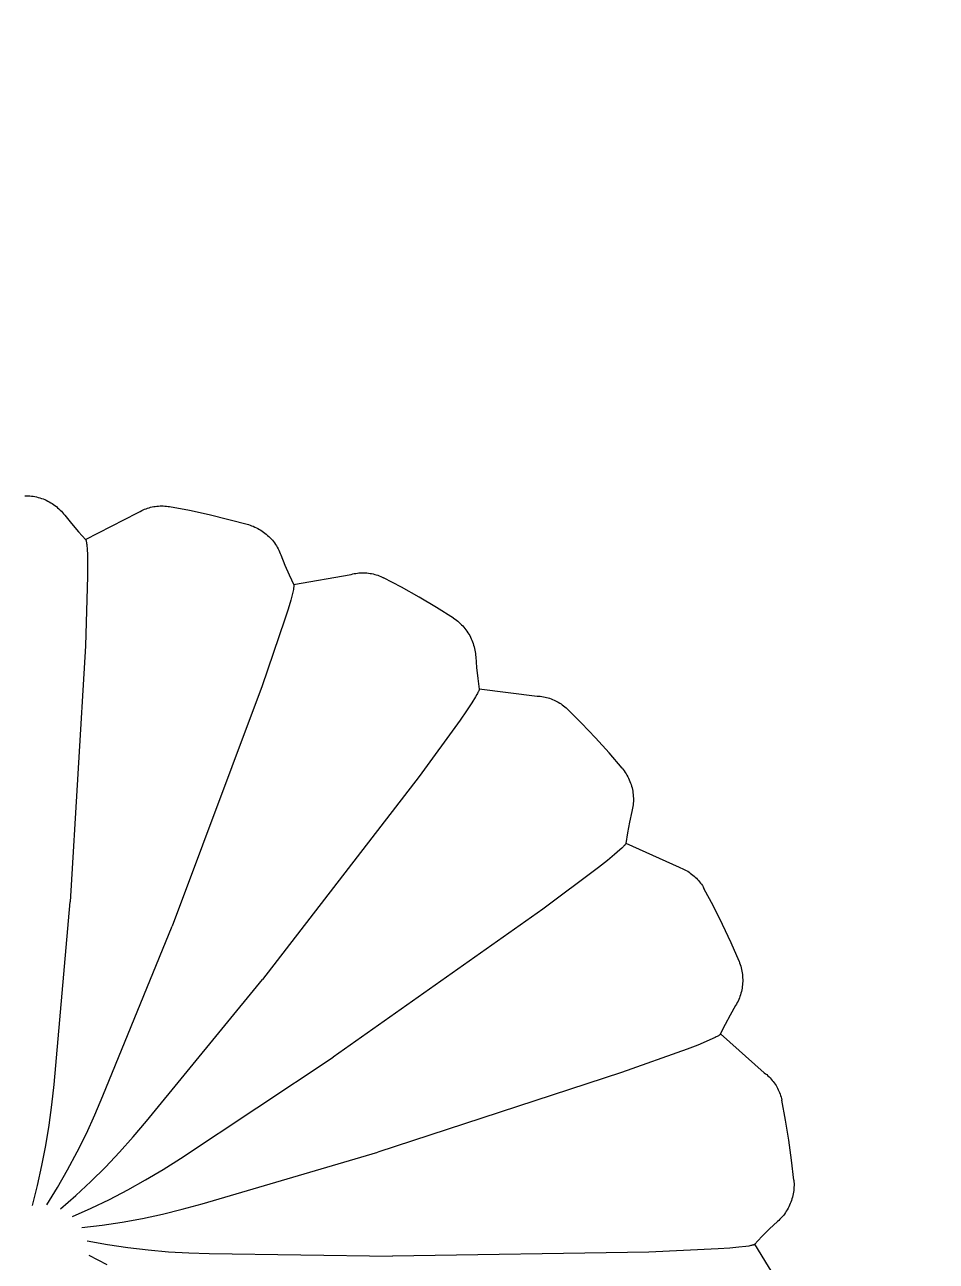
# Model space of a CAD drawing. Header units: millimetres. Extents: x 311 to 4068, y 1050 to 3803.
# Drawn here: x 1976.47 to 1996.95, y 1275.11 to 1302.87 of the extents above; entities that cross this region are included whole.
import ezdxf

# ---------------------------------------------------------------- set-up
doc = ezdxf.new("R2010")
doc.units = ezdxf.units.MM
doc.layers.add('ZANO_R', color=7, linetype='Continuous', lineweight=0)
doc.layers.add('ZANO_W', color=1, linetype='Continuous', lineweight=0)
doc.styles.get("Standard").update_dxf_attribs({"font": 'ARIALUNI.TTF'})
doc.dimstyles.new('pl i ang', dxfattribs={"dimtxt": 50, "dimasz": 50, "dimexe": 1.25, "dimexo": 0.625, "dimgap": 10, "dimtad": 1, "dimtoh": 1, "dimtxsty": 'Standard', "dimcen": 2.5, "dimclrd": 1, "dimclre": 1, "dimclrt": 1, "dimadec": 0, "dimazin": 0, "dimtfac": 1, "dimtmove": 0, "dimatfit": 3, "dimfxl": 1, "dimarcsym": 1})

# ---------------------------------------------------------------- blocks, each defined once
blk = doc.blocks.new('*D405')
at = {"layer": 'ZANO_W', "color": 1, "lineweight": -2}
for p, q in [((1751.208, 1285.297), (1751.208, 1532.821)), ((2202.454, 1285.297), (2202.454, 1532.821)), ((2162.454, 1522.821), (1791.208, 1522.821))]:
    blk.add_line(p, q, dxfattribs=at)
at = {"layer": 'ZANO_W', "color": 1}
for points in [[(1791.208, 1529.487), (1791.208, 1516.154), (1751.208, 1522.821)], [(2162.454, 1516.154), (2162.454, 1529.487), (2202.454, 1522.821)]]:
    blk.add_solid(points, dxfattribs=at)
at = {"layer": 'ZANO_W', "color": 1, "insert": (1976.831, 1553.257), "char_height": 40, "attachment_point": 5}
blk.add_mtext('451', dxfattribs=at)
blk = doc.blocks.new('*D406')
at = {"layer": 'ZANO_W', "color": 1, "lineweight": -2}
for p, q in [((1690.945, 1285.414), (1690.945, 1598.55)), ((2262.718, 1285.179), (2262.718, 1598.55)), ((2222.718, 1588.55), (1730.945, 1588.55))]:
    blk.add_line(p, q, dxfattribs=at)
at = {"layer": 'ZANO_W', "color": 1}
for points in [[(1730.945, 1595.217), (1730.945, 1581.884), (1690.945, 1588.55)], [(2222.718, 1581.884), (2222.718, 1595.217), (2262.718, 1588.55)]]:
    blk.add_solid(points, dxfattribs=at)
at = {"layer": 'ZANO_W', "color": 1, "insert": (1976.831, 1618.987), "char_height": 40, "attachment_point": 5}
blk.add_mtext('572', dxfattribs=at)

msp = doc.modelspace()

# ---------------------------------------------------------------- linework, layer by layer
at = {"layer": 'ZANO_R'}
for p, q in [((1976.473, 1292.293), (1976.511, 1292.293)), ((1976.511, 1292.293), (1976.549, 1292.291)), ((1976.549, 1292.291), (1976.588, 1292.289)), ((1976.588, 1292.289), (1976.626, 1292.285)), ((1976.626, 1292.285), (1976.664, 1292.279)), ((1976.664, 1292.279), (1976.701, 1292.273)), ((1976.701, 1292.273), (1976.739, 1292.265)), ((1976.739, 1292.265), (1976.776, 1292.255)), ((1976.776, 1292.255), (1976.813, 1292.245)), ((1976.813, 1292.245), (1976.849, 1292.233)), ((1976.849, 1292.233), (1976.886, 1292.22)), ((1976.886, 1292.22), (1976.921, 1292.206)), ((1976.921, 1292.206), (1976.956, 1292.19)), ((1976.956, 1292.19), (1976.991, 1292.173)), ((1976.991, 1292.173), (1977.025, 1292.155)), ((1977.025, 1292.155), (1977.058, 1292.136)), ((1977.058, 1292.136), (1977.09, 1292.116)), ((1977.09, 1292.116), (1977.122, 1292.095)), ((1977.122, 1292.095), (1977.153, 1292.072)), ((1977.153, 1292.072), (1977.184, 1292.049)), ((1977.184, 1292.049), (1977.213, 1292.024)), ((1979.267, 1292.023), (1979.302, 1292.032)), ((1979.302, 1292.032), (1979.337, 1292.04)), ((1979.337, 1292.04), (1979.372, 1292.047)), ((1979.372, 1292.047), (1979.407, 1292.053)), ((1979.407, 1292.053), (1979.442, 1292.057)), ((1979.442, 1292.057), (1979.478, 1292.061)), ((1979.478, 1292.061), (1979.514, 1292.062)), ((1979.514, 1292.062), (1979.549, 1292.063)), ((1979.549, 1292.063), (1979.585, 1292.063)), ((1979.585, 1292.063), (1979.621, 1292.061)), ((1979.621, 1292.061), (1979.656, 1292.058)), ((1979.656, 1292.058), (1979.692, 1292.054)), ((1979.692, 1292.054), (1979.727, 1292.048)), ((1979.727, 1292.048), (1980.174, 1291.965)), ((1977.213, 1292.024), (1977.242, 1291.999)), ((1977.242, 1291.999), (1977.269, 1291.972)), ((1977.269, 1291.972), (1977.296, 1291.945)), ((1977.296, 1291.945), (1977.322, 1291.917)), ((1977.322, 1291.917), (1977.347, 1291.887)), ((1977.347, 1291.887), (1977.371, 1291.857)), ((1977.371, 1291.857), (1977.523, 1291.668)), ((1977.836, 1291.307), (1979.008, 1291.907)), ((1979.008, 1291.907), (1979.038, 1291.925)), ((1979.038, 1291.925), (1979.069, 1291.942)), ((1979.069, 1291.942), (1979.101, 1291.959)), ((1979.101, 1291.959), (1979.133, 1291.974)), ((1979.133, 1291.974), (1979.166, 1291.988)), ((1979.166, 1291.988), (1979.2, 1292.001)), ((1979.2, 1292.001), (1979.233, 1292.012)), ((1979.233, 1292.012), (1979.267, 1292.023)), ((1980.174, 1291.965), (1980.618, 1291.87)), ((1980.618, 1291.87), (1981.06, 1291.762)), ((1981.06, 1291.762), (1981.498, 1291.643)), ((1977.523, 1291.668), (1977.68, 1291.483)), ((1977.68, 1291.483), (1977.843, 1291.303)), ((1981.498, 1291.643), (1981.535, 1291.632)), ((1981.535, 1291.632), (1981.571, 1291.619)), ((1981.571, 1291.619), (1981.607, 1291.606)), ((1981.607, 1291.606), (1981.642, 1291.59)), ((1981.642, 1291.59), (1981.677, 1291.574)), ((1981.677, 1291.574), (1981.711, 1291.557)), ((1981.711, 1291.557), (1981.744, 1291.538)), ((1981.744, 1291.538), (1981.777, 1291.518)), ((1981.777, 1291.518), (1981.809, 1291.497)), ((1981.809, 1291.497), (1981.841, 1291.475)), ((1981.841, 1291.475), (1981.871, 1291.452)), ((1977.836, 1291.306), (1977.836, 1291.306)), ((1977.836, 1291.306), (1977.837, 1291.306)), ((1977.837, 1291.306), (1977.837, 1291.306)), ((1977.837, 1291.306), (1977.837, 1291.306)), ((1977.837, 1291.306), (1977.837, 1291.306)), ((1977.837, 1291.306), (1977.838, 1291.306)), ((1977.838, 1291.306), (1977.838, 1291.306)), ((1977.838, 1291.306), (1977.838, 1291.306)), ((1977.838, 1291.306), (1977.838, 1291.306)), ((1977.838, 1291.306), (1977.839, 1291.306)), ((1977.839, 1291.306), (1977.839, 1291.306)), ((1977.839, 1291.306), (1977.839, 1291.306)), ((1977.839, 1291.306), (1977.839, 1291.306)), ((1977.839, 1291.306), (1977.839, 1291.306)), ((1977.839, 1291.306), (1977.84, 1291.306)), ((1977.84, 1291.306), (1977.84, 1291.306)), ((1977.84, 1291.306), (1977.84, 1291.305)), ((1977.84, 1291.305), (1977.84, 1291.305)), ((1977.843, 1291.303), (1977.843, 1291.303)), ((1977.843, 1291.303), (1977.844, 1291.302)), ((1977.844, 1291.302), (1977.844, 1291.302)), ((1977.844, 1291.302), (1977.844, 1291.301)), ((1977.844, 1291.301), (1977.845, 1291.301)), ((1977.845, 1291.301), (1977.845, 1291.3)), ((1977.845, 1291.3), (1977.846, 1291.3)), ((1977.846, 1291.3), (1977.846, 1291.299)), ((1977.846, 1291.299), (1977.846, 1291.298)), ((1977.846, 1291.298), (1977.847, 1291.298)), ((1977.847, 1291.298), (1977.847, 1291.296)), ((1977.847, 1291.296), (1977.848, 1291.295)), ((1977.848, 1291.295), (1977.849, 1291.293)), ((1977.849, 1291.293), (1977.85, 1291.291)), ((1977.85, 1291.291), (1977.85, 1291.289)), ((1977.85, 1291.289), (1977.851, 1291.287)), ((1977.851, 1291.287), (1977.852, 1291.285)), ((1977.852, 1291.285), (1977.853, 1291.281)), ((1977.853, 1291.281), (1977.855, 1291.276)), ((1977.855, 1291.276), (1977.856, 1291.27)), ((1977.856, 1291.27), (1977.857, 1291.265)), ((1977.857, 1291.265), (1977.86, 1291.252)), ((1977.86, 1291.252), (1977.862, 1291.237)), ((1977.862, 1291.237), (1977.864, 1291.22)), ((1977.864, 1291.22), (1977.867, 1291.197)), ((1977.867, 1291.197), (1977.87, 1291.17)), ((1981.871, 1291.452), (1981.901, 1291.428)), ((1981.901, 1291.428), (1981.93, 1291.403)), ((1981.93, 1291.403), (1981.958, 1291.377)), ((1981.958, 1291.377), (1981.985, 1291.349)), ((1981.985, 1291.349), (1982.011, 1291.321)), ((1982.011, 1291.321), (1982.037, 1291.293)), ((1982.037, 1291.293), (1982.061, 1291.263)), ((1982.061, 1291.263), (1982.084, 1291.232)), ((1982.084, 1291.232), (1982.106, 1291.201)), ((1982.106, 1291.201), (1982.127, 1291.169)), ((1977.87, 1291.17), (1977.874, 1291.109)), ((1977.874, 1291.109), (1977.881, 1290.95)), ((1977.881, 1290.95), (1977.883, 1290.742)), ((1982.127, 1291.169), (1982.147, 1291.136)), ((1982.147, 1291.136), (1982.165, 1291.102)), ((1982.165, 1291.102), (1982.183, 1291.068)), ((1982.183, 1291.068), (1982.199, 1291.034)), ((1982.199, 1291.034), (1982.214, 1290.998)), ((1982.214, 1290.998), (1982.228, 1290.963)), ((1982.228, 1290.963), (1982.317, 1290.737)), ((1977.883, 1290.742), (1977.882, 1290.485)), ((1982.317, 1290.737), (1982.413, 1290.514)), ((1977.882, 1290.485), (1977.836, 1288.924)), ((1982.413, 1290.514), (1982.516, 1290.294)), ((1982.51, 1290.299), (1983.807, 1290.527)), ((1983.807, 1290.527), (1983.841, 1290.536)), ((1983.841, 1290.536), (1983.876, 1290.543)), ((1983.876, 1290.543), (1983.911, 1290.549)), ((1983.911, 1290.549), (1983.947, 1290.554)), ((1983.947, 1290.554), (1983.982, 1290.558)), ((1983.982, 1290.558), (1984.018, 1290.56)), ((1984.018, 1290.56), (1984.054, 1290.562)), ((1984.054, 1290.562), (1984.089, 1290.562)), ((1984.089, 1290.562), (1984.125, 1290.56)), ((1984.125, 1290.56), (1984.161, 1290.558)), ((1984.161, 1290.558), (1984.196, 1290.554)), ((1984.196, 1290.554), (1984.232, 1290.549)), ((1984.232, 1290.549), (1984.267, 1290.543)), ((1984.267, 1290.543), (1984.302, 1290.536)), ((1984.302, 1290.536), (1984.336, 1290.527)), ((1984.336, 1290.527), (1984.371, 1290.517)), ((1984.371, 1290.517), (1984.405, 1290.506)), ((1984.405, 1290.506), (1984.438, 1290.494)), ((1984.438, 1290.494), (1984.471, 1290.481)), ((1984.471, 1290.481), (1984.504, 1290.466)), ((1984.504, 1290.466), (1984.536, 1290.45)), ((1984.938, 1290.239), (1984.536, 1290.45)), ((1982.488, 1290.099), (1982.448, 1289.945)), ((1982.502, 1290.159), (1982.488, 1290.099)), ((1982.508, 1290.185), (1982.502, 1290.159)), ((1982.512, 1290.208), (1982.508, 1290.185)), ((1982.51, 1290.299), (1982.511, 1290.299)), ((1982.511, 1290.299), (1982.511, 1290.299)), ((1982.511, 1290.299), (1982.511, 1290.299)), ((1982.511, 1290.299), (1982.511, 1290.299)), ((1982.511, 1290.299), (1982.512, 1290.299)), ((1982.512, 1290.299), (1982.512, 1290.298)), ((1982.512, 1290.298), (1982.512, 1290.298)), ((1982.512, 1290.298), (1982.512, 1290.298)), ((1982.512, 1290.298), (1982.512, 1290.298)), ((1982.512, 1290.298), (1982.513, 1290.298)), ((1982.515, 1290.225), (1982.512, 1290.208)), ((1982.513, 1290.298), (1982.513, 1290.298)), ((1982.513, 1290.298), (1982.513, 1290.298)), ((1982.513, 1290.298), (1982.513, 1290.297)), ((1982.513, 1290.297), (1982.513, 1290.297)), ((1982.513, 1290.297), (1982.514, 1290.297)), ((1982.514, 1290.297), (1982.514, 1290.297)), ((1982.514, 1290.297), (1982.514, 1290.297)), ((1982.514, 1290.297), (1982.514, 1290.297)), ((1982.517, 1290.24), (1982.515, 1290.225)), ((1982.516, 1290.294), (1982.516, 1290.293)), ((1982.516, 1290.293), (1982.516, 1290.293)), ((1982.516, 1290.293), (1982.517, 1290.292)), ((1982.517, 1290.292), (1982.517, 1290.292)), ((1982.517, 1290.292), (1982.517, 1290.291)), ((1982.517, 1290.291), (1982.517, 1290.29)), ((1982.517, 1290.29), (1982.517, 1290.29)), ((1982.517, 1290.29), (1982.518, 1290.289)), ((1982.518, 1290.253), (1982.517, 1290.24)), ((1982.518, 1290.289), (1982.518, 1290.288)), ((1982.518, 1290.288), (1982.518, 1290.287)), ((1982.518, 1290.287), (1982.518, 1290.286)), ((1982.518, 1290.286), (1982.518, 1290.284)), ((1982.518, 1290.284), (1982.519, 1290.282)), ((1982.519, 1290.259), (1982.518, 1290.253)), ((1982.519, 1290.282), (1982.519, 1290.28)), ((1982.519, 1290.28), (1982.519, 1290.278)), ((1982.519, 1290.278), (1982.519, 1290.276)), ((1982.519, 1290.276), (1982.519, 1290.274)), ((1982.519, 1290.274), (1982.519, 1290.269)), ((1982.519, 1290.269), (1982.519, 1290.264)), ((1982.519, 1290.264), (1982.519, 1290.259)), ((1985.335, 1290.017), (1984.938, 1290.239)), ((1982.448, 1289.945), (1982.389, 1289.746)), ((1985.725, 1289.784), (1985.335, 1290.017)), ((1982.389, 1289.746), (1982.312, 1289.5)), ((1986.109, 1289.542), (1985.725, 1289.784)), ((1986.109, 1289.542), (1986.141, 1289.52)), ((1982.312, 1289.5), (1981.808, 1288.023)), ((1986.141, 1289.52), (1986.172, 1289.497)), ((1986.172, 1289.497), (1986.202, 1289.473)), ((1986.202, 1289.473), (1986.231, 1289.449)), ((1986.231, 1289.449), (1986.259, 1289.423)), ((1986.259, 1289.423), (1986.287, 1289.396)), ((1986.287, 1289.396), (1986.313, 1289.368)), ((1986.313, 1289.368), (1986.339, 1289.34)), ((1986.339, 1289.34), (1986.363, 1289.31)), ((1986.363, 1289.31), (1986.387, 1289.28)), ((1986.387, 1289.28), (1986.409, 1289.249)), ((1986.409, 1289.249), (1986.431, 1289.217)), ((1986.431, 1289.217), (1986.451, 1289.184)), ((1986.451, 1289.184), (1986.47, 1289.151)), ((1986.47, 1289.151), (1986.488, 1289.117)), ((1986.488, 1289.117), (1986.505, 1289.083)), ((1986.505, 1289.083), (1986.52, 1289.048)), ((1986.52, 1289.048), (1986.534, 1289.012)), ((1986.534, 1289.012), (1986.547, 1288.976)), ((1986.547, 1288.976), (1986.559, 1288.939)), ((1977.836, 1288.924), (1977.496, 1283.173)), ((1986.559, 1288.939), (1986.57, 1288.903)), ((1986.57, 1288.903), (1986.579, 1288.865)), ((1986.579, 1288.865), (1986.587, 1288.828)), ((1986.587, 1288.828), (1986.594, 1288.79)), ((1986.594, 1288.79), (1986.599, 1288.752)), ((1986.599, 1288.752), (1986.603, 1288.714)), ((1986.603, 1288.714), (1986.606, 1288.676)), ((1986.606, 1288.676), (1986.625, 1288.434)), ((1986.625, 1288.434), (1986.651, 1288.192)), ((1986.651, 1288.192), (1986.684, 1287.952)), ((1981.808, 1288.023), (1979.788, 1282.627)), ((1986.655, 1287.871), (1986.644, 1287.85)), ((1986.662, 1287.886), (1986.655, 1287.871)), ((1986.669, 1287.9), (1986.662, 1287.886)), ((1986.674, 1287.912), (1986.669, 1287.9)), ((1986.676, 1287.918), (1986.674, 1287.912)), ((1986.678, 1287.923), (1986.676, 1287.918)), ((1986.68, 1287.928), (1986.678, 1287.923)), ((1986.68, 1287.959), (1987.986, 1287.794)), ((1986.68, 1287.958), (1986.68, 1287.958)), ((1986.68, 1287.958), (1986.681, 1287.958)), ((1986.681, 1287.932), (1986.68, 1287.928)), ((1986.681, 1287.958), (1986.681, 1287.958)), ((1986.681, 1287.958), (1986.681, 1287.958)), ((1986.681, 1287.958), (1986.681, 1287.958)), ((1986.681, 1287.958), (1986.681, 1287.958)), ((1986.681, 1287.958), (1986.681, 1287.957)), ((1986.681, 1287.957), (1986.682, 1287.957)), ((1986.682, 1287.934), (1986.681, 1287.932)), ((1986.682, 1287.957), (1986.682, 1287.957)), ((1986.682, 1287.957), (1986.682, 1287.957)), ((1986.682, 1287.957), (1986.682, 1287.957)), ((1986.682, 1287.957), (1986.682, 1287.956)), ((1986.682, 1287.956), (1986.682, 1287.956)), ((1986.682, 1287.956), (1986.682, 1287.956)), ((1986.682, 1287.956), (1986.683, 1287.956)), ((1986.683, 1287.938), (1986.682, 1287.936)), ((1986.682, 1287.936), (1986.682, 1287.934)), ((1986.683, 1287.956), (1986.683, 1287.956)), ((1986.683, 1287.956), (1986.683, 1287.955)), ((1986.683, 1287.955), (1986.683, 1287.955)), ((1986.684, 1287.944), (1986.683, 1287.942)), ((1986.683, 1287.942), (1986.683, 1287.94)), ((1986.683, 1287.94), (1986.683, 1287.938)), ((1986.684, 1287.952), (1986.684, 1287.951)), ((1986.684, 1287.951), (1986.684, 1287.951)), ((1986.684, 1287.951), (1986.684, 1287.95)), ((1986.684, 1287.95), (1986.684, 1287.949)), ((1986.684, 1287.949), (1986.684, 1287.949)), ((1986.684, 1287.949), (1986.684, 1287.948)), ((1986.684, 1287.948), (1986.684, 1287.947)), ((1986.684, 1287.947), (1986.684, 1287.947)), ((1986.684, 1287.947), (1986.684, 1287.946)), ((1986.684, 1287.946), (1986.684, 1287.945)), ((1986.684, 1287.945), (1986.684, 1287.944)), ((1986.516, 1287.639), (1986.401, 1287.466)), ((1986.6, 1287.774), (1986.516, 1287.639)), ((1986.631, 1287.827), (1986.6, 1287.774)), ((1986.644, 1287.85), (1986.631, 1287.827)), ((1987.986, 1287.794), (1988.022, 1287.792)), ((1988.022, 1287.792), (1988.057, 1287.789)), ((1988.057, 1287.789), (1988.093, 1287.785)), ((1988.093, 1287.785), (1988.128, 1287.779)), ((1988.128, 1287.779), (1988.163, 1287.772)), ((1988.163, 1287.772), (1988.198, 1287.764)), ((1988.198, 1287.764), (1988.232, 1287.755)), ((1988.232, 1287.755), (1988.266, 1287.744)), ((1988.266, 1287.744), (1988.3, 1287.732)), ((1988.3, 1287.732), (1988.333, 1287.719)), ((1988.333, 1287.719), (1988.366, 1287.705)), ((1988.366, 1287.705), (1988.399, 1287.69)), ((1988.399, 1287.69), (1988.43, 1287.674)), ((1988.43, 1287.674), (1988.461, 1287.657)), ((1988.461, 1287.657), (1988.492, 1287.638)), ((1988.492, 1287.638), (1988.522, 1287.619)), ((1988.522, 1287.619), (1988.551, 1287.598)), ((1988.551, 1287.598), (1988.58, 1287.577)), ((1986.401, 1287.466), (1986.255, 1287.253)), ((1988.58, 1287.577), (1988.607, 1287.554)), ((1988.607, 1287.554), (1988.634, 1287.531)), ((1988.634, 1287.531), (1988.66, 1287.506)), ((1988.982, 1287.186), (1988.66, 1287.506)), ((1986.255, 1287.253), (1985.338, 1285.991)), ((1989.296, 1286.857), (1988.982, 1287.186)), ((1989.6, 1286.519), (1989.296, 1286.857)), ((1989.896, 1286.174), (1989.6, 1286.519)), ((1985.338, 1285.991), (1981.817, 1281.429)), ((1989.896, 1286.174), (1989.92, 1286.144)), ((1989.92, 1286.144), (1989.942, 1286.113)), ((1989.942, 1286.113), (1989.964, 1286.081)), ((1989.964, 1286.081), (1989.985, 1286.049)), ((1989.985, 1286.049), (1990.004, 1286.016)), ((1990.004, 1286.016), (1990.023, 1285.982)), ((1990.023, 1285.982), (1990.04, 1285.948)), ((1990.04, 1285.948), (1990.056, 1285.913)), ((1990.056, 1285.913), (1990.07, 1285.878)), ((1990.07, 1285.878), (1990.084, 1285.842)), ((1990.084, 1285.842), (1990.096, 1285.806)), ((1990.096, 1285.806), (1990.107, 1285.769)), ((1990.107, 1285.769), (1990.117, 1285.732)), ((1990.117, 1285.732), (1990.125, 1285.694)), ((1990.125, 1285.694), (1990.132, 1285.657)), ((1990.132, 1285.657), (1990.138, 1285.619)), ((1990.138, 1285.619), (1990.143, 1285.581)), ((1990.145, 1285.389), (1990.142, 1285.351)), ((1990.143, 1285.581), (1990.146, 1285.543)), ((1990.148, 1285.428), (1990.145, 1285.389)), ((1990.146, 1285.543), (1990.148, 1285.504)), ((1990.148, 1285.504), (1990.148, 1285.466)), ((1990.148, 1285.466), (1990.148, 1285.428)), ((1990.115, 1285.2), (1990.062, 1284.963)), ((1990.124, 1285.238), (1990.115, 1285.2)), ((1990.131, 1285.275), (1990.124, 1285.238)), ((1990.137, 1285.313), (1990.131, 1285.275)), ((1990.142, 1285.351), (1990.137, 1285.313)), ((1990.062, 1284.963), (1990.015, 1284.725)), ((1990.015, 1284.725), (1989.976, 1284.486)), ((1989.844, 1284.34), (1989.724, 1284.236)), ((1989.889, 1284.382), (1989.844, 1284.34)), ((1989.908, 1284.4), (1989.889, 1284.382)), ((1989.925, 1284.417), (1989.908, 1284.4)), ((1989.936, 1284.429), (1989.925, 1284.417)), ((1989.946, 1284.44), (1989.936, 1284.429)), ((1989.955, 1284.45), (1989.946, 1284.44)), ((1989.959, 1284.455), (1989.955, 1284.45)), ((1989.962, 1284.459), (1989.959, 1284.455)), ((1989.965, 1284.464), (1989.962, 1284.459)), ((1989.968, 1284.467), (1989.965, 1284.464)), ((1989.969, 1284.469), (1989.968, 1284.467)), ((1989.97, 1284.471), (1989.969, 1284.469)), ((1989.971, 1284.473), (1989.97, 1284.471)), ((1989.972, 1284.474), (1989.971, 1284.473)), ((1989.973, 1284.476), (1989.972, 1284.474)), ((1989.974, 1284.478), (1989.973, 1284.476)), ((1989.975, 1284.48), (1989.974, 1284.479)), ((1989.974, 1284.479), (1989.974, 1284.478)), ((1989.975, 1284.493), (1989.975, 1284.493)), ((1989.975, 1284.493), (1989.975, 1284.492)), ((1989.975, 1284.493), (1991.174, 1283.951)), ((1989.975, 1284.492), (1989.975, 1284.492)), ((1989.975, 1284.492), (1989.975, 1284.492)), ((1989.975, 1284.492), (1989.975, 1284.492)), ((1989.975, 1284.492), (1989.975, 1284.492)), ((1989.975, 1284.492), (1989.976, 1284.491)), ((1989.976, 1284.483), (1989.975, 1284.482)), ((1989.975, 1284.482), (1989.975, 1284.481)), ((1989.975, 1284.481), (1989.975, 1284.481)), ((1989.975, 1284.481), (1989.975, 1284.48)), ((1989.976, 1284.491), (1989.976, 1284.491)), ((1989.976, 1284.491), (1989.976, 1284.491)), ((1989.976, 1284.491), (1989.976, 1284.491)), ((1989.976, 1284.491), (1989.976, 1284.491)), ((1989.976, 1284.491), (1989.976, 1284.49)), ((1989.976, 1284.49), (1989.976, 1284.49)), ((1989.976, 1284.49), (1989.976, 1284.49)), ((1989.976, 1284.49), (1989.976, 1284.49)), ((1989.976, 1284.49), (1989.976, 1284.489)), ((1989.976, 1284.489), (1989.976, 1284.489)), ((1989.976, 1284.489), (1989.976, 1284.489)), ((1989.976, 1284.486), (1989.976, 1284.485)), ((1989.976, 1284.485), (1989.976, 1284.484)), ((1989.976, 1284.484), (1989.976, 1284.484)), ((1989.976, 1284.484), (1989.976, 1284.483)), ((1989.976, 1284.483), (1989.976, 1284.483)), ((1989.563, 1284.104), (1989.361, 1283.944)), ((1989.724, 1284.236), (1989.563, 1284.104)), ((1989.361, 1283.944), (1988.112, 1283.008)), ((1991.174, 1283.951), (1991.208, 1283.939)), ((1991.208, 1283.939), (1991.241, 1283.925)), ((1991.241, 1283.925), (1991.273, 1283.911)), ((1991.273, 1283.911), (1991.305, 1283.895)), ((1991.305, 1283.895), (1991.337, 1283.878)), ((1991.337, 1283.878), (1991.368, 1283.86)), ((1991.368, 1283.86), (1991.398, 1283.841)), ((1991.398, 1283.841), (1991.427, 1283.82)), ((1991.427, 1283.82), (1991.456, 1283.799)), ((1991.456, 1283.799), (1991.484, 1283.777)), ((1991.484, 1283.777), (1991.511, 1283.754)), ((1991.511, 1283.754), (1991.538, 1283.73)), ((1991.538, 1283.73), (1991.563, 1283.705)), ((1991.563, 1283.705), (1991.588, 1283.679)), ((1991.588, 1283.679), (1991.612, 1283.653)), ((1991.612, 1283.653), (1991.635, 1283.625)), ((1991.635, 1283.625), (1991.656, 1283.597)), ((1991.656, 1283.597), (1991.677, 1283.568)), ((1991.677, 1283.568), (1991.697, 1283.538)), ((1991.697, 1283.538), (1991.716, 1283.508)), ((1991.716, 1283.508), (1991.734, 1283.477)), ((1991.947, 1283.076), (1991.734, 1283.477)), ((1977.132, 1279.073), (1977.496, 1283.173)), ((1988.112, 1283.008), (1983.404, 1279.687)), ((1992.149, 1282.669), (1991.947, 1283.076)), ((1978.231, 1278.817), (1979.788, 1282.627)), ((1992.341, 1282.257), (1992.149, 1282.669)), ((1992.521, 1281.84), (1992.341, 1282.257)), ((1992.521, 1281.84), (1992.535, 1281.804)), ((1992.535, 1281.804), (1992.548, 1281.768)), ((1992.548, 1281.768), (1992.56, 1281.731)), ((1992.56, 1281.731), (1992.57, 1281.694)), ((1992.57, 1281.694), (1992.579, 1281.657)), ((1992.579, 1281.657), (1992.586, 1281.619)), ((1992.586, 1281.619), (1992.592, 1281.582)), ((1992.592, 1281.582), (1992.597, 1281.544)), ((1992.597, 1281.544), (1992.601, 1281.505)), ((1992.601, 1281.505), (1992.603, 1281.467)), ((1979.207, 1278.248), (1981.817, 1281.429)), ((1992.59, 1281.238), (1992.583, 1281.2)), ((1992.595, 1281.276), (1992.59, 1281.238)), ((1992.599, 1281.314), (1992.595, 1281.276)), ((1992.602, 1281.352), (1992.599, 1281.314)), ((1992.604, 1281.39), (1992.602, 1281.352)), ((1992.603, 1281.467), (1992.604, 1281.429)), ((1992.604, 1281.429), (1992.604, 1281.39)), ((1992.499, 1280.946), (1992.482, 1280.912)), ((1992.514, 1280.981), (1992.499, 1280.946)), ((1992.529, 1281.016), (1992.514, 1280.981)), ((1992.542, 1281.052), (1992.529, 1281.016)), ((1992.554, 1281.089), (1992.542, 1281.052)), ((1992.565, 1281.126), (1992.554, 1281.089)), ((1992.574, 1281.163), (1992.565, 1281.126)), ((1992.583, 1281.2), (1992.574, 1281.163)), ((1992.444, 1280.845), (1992.323, 1280.634)), ((1992.463, 1280.878), (1992.444, 1280.845)), ((1992.482, 1280.912), (1992.463, 1280.878)), ((1992.209, 1280.42), (1992.101, 1280.203)), ((1992.323, 1280.634), (1992.209, 1280.42)), ((1991.931, 1280.103), (1991.786, 1280.039)), ((1991.987, 1280.129), (1991.931, 1280.103)), ((1992.01, 1280.141), (1991.987, 1280.129)), ((1992.031, 1280.152), (1992.01, 1280.141)), ((1992.046, 1280.161), (1992.031, 1280.152)), ((1992.059, 1280.168), (1992.046, 1280.161)), ((1992.07, 1280.175), (1992.059, 1280.168)), ((1992.075, 1280.179), (1992.07, 1280.175)), ((1992.08, 1280.182), (1992.075, 1280.179)), ((1992.084, 1280.185), (1992.08, 1280.182)), ((1992.087, 1280.188), (1992.084, 1280.185)), ((1992.089, 1280.189), (1992.087, 1280.188)), ((1992.091, 1280.191), (1992.089, 1280.189)), ((1992.092, 1280.192), (1992.091, 1280.191)), ((1992.093, 1280.193), (1992.092, 1280.192)), ((1992.095, 1280.195), (1992.093, 1280.193)), ((1992.096, 1280.196), (1992.095, 1280.195)), ((1992.097, 1280.197), (1992.096, 1280.196)), ((1992.098, 1280.198), (1992.097, 1280.198)), ((1992.097, 1280.198), (1992.097, 1280.197)), ((1992.099, 1280.199), (1992.098, 1280.199)), ((1992.098, 1280.199), (1992.098, 1280.198)), ((1992.1, 1280.201), (1992.099, 1280.2)), ((1992.099, 1280.2), (1992.099, 1280.199)), ((1992.101, 1280.203), (1992.1, 1280.202)), ((1992.1, 1280.202), (1992.1, 1280.202)), ((1992.1, 1280.202), (1992.1, 1280.201)), ((1992.1, 1280.201), (1992.1, 1280.201)), ((1992.101, 1280.21), (1992.101, 1280.21)), ((1992.101, 1280.21), (1992.101, 1280.21)), ((1992.101, 1280.21), (1992.102, 1280.209)), ((1992.102, 1280.21), (1993.088, 1279.339)), ((1992.102, 1280.209), (1992.102, 1280.209)), ((1992.102, 1280.209), (1992.102, 1280.209)), ((1992.102, 1280.209), (1992.102, 1280.209)), ((1992.102, 1280.209), (1992.102, 1280.209)), ((1992.102, 1280.209), (1992.102, 1280.208)), ((1992.102, 1280.208), (1992.102, 1280.208)), ((1992.102, 1280.208), (1992.102, 1280.208)), ((1992.102, 1280.208), (1992.102, 1280.208)), ((1992.102, 1280.208), (1992.102, 1280.207)), ((1992.102, 1280.207), (1992.102, 1280.207)), ((1992.102, 1280.207), (1992.102, 1280.207)), ((1992.102, 1280.207), (1992.102, 1280.207)), ((1992.102, 1280.207), (1992.102, 1280.206)), ((1992.102, 1280.206), (1992.102, 1280.206)), ((1992.102, 1280.206), (1992.102, 1280.206)), ((1991.353, 1279.867), (1989.884, 1279.34)), ((1991.593, 1279.96), (1991.353, 1279.867)), ((1991.786, 1280.039), (1991.593, 1279.96)), ((1979.971, 1277.416), (1983.404, 1279.687)), ((1989.884, 1279.34), (1984.406, 1277.555)), ((1993.088, 1279.339), (1993.116, 1279.317)), ((1993.116, 1279.317), (1993.144, 1279.295)), ((1993.144, 1279.295), (1993.171, 1279.271)), ((1993.171, 1279.271), (1993.197, 1279.246)), ((1977.084, 1278.616), (1977.132, 1279.073)), ((1993.197, 1279.246), (1993.222, 1279.221)), ((1993.222, 1279.221), (1993.246, 1279.195)), ((1993.246, 1279.195), (1993.269, 1279.167)), ((1993.269, 1279.167), (1993.291, 1279.14)), ((1993.291, 1279.14), (1993.312, 1279.111)), ((1993.312, 1279.111), (1993.333, 1279.081)), ((1993.333, 1279.081), (1993.352, 1279.051)), ((1993.352, 1279.051), (1993.37, 1279.021)), ((1993.37, 1279.021), (1993.387, 1278.989)), ((1993.387, 1278.989), (1993.403, 1278.957)), ((1978.051, 1278.394), (1978.231, 1278.817)), ((1993.403, 1278.957), (1993.418, 1278.925)), ((1993.418, 1278.925), (1993.432, 1278.892)), ((1993.432, 1278.892), (1993.444, 1278.858)), ((1993.444, 1278.858), (1993.456, 1278.825)), ((1993.456, 1278.825), (1993.466, 1278.79)), ((1993.466, 1278.79), (1993.475, 1278.756)), ((1993.475, 1278.756), (1993.483, 1278.721)), ((1993.568, 1278.275), (1993.483, 1278.721)), ((1977.023, 1278.16), (1977.084, 1278.616)), ((1976.948, 1277.706), (1977.023, 1278.16)), ((1977.858, 1277.976), (1978.051, 1278.394)), ((1978.91, 1277.897), (1979.207, 1278.248)), ((1993.642, 1277.826), (1993.568, 1278.275)), ((1977.653, 1277.565), (1977.858, 1277.976)), ((1978.603, 1277.554), (1978.91, 1277.897)), ((1976.86, 1277.255), (1976.948, 1277.706)), ((1993.703, 1277.376), (1993.642, 1277.826)), ((1977.436, 1277.159), (1977.653, 1277.565)), ((1978.285, 1277.221), (1978.603, 1277.554)), ((1979.584, 1277.168), (1979.971, 1277.416)), ((1980.456, 1276.397), (1984.406, 1277.555)), ((1993.753, 1276.924), (1993.703, 1277.376)), ((1976.759, 1276.806), (1976.86, 1277.255)), ((1977.207, 1276.76), (1977.436, 1277.159)), ((1977.958, 1276.898), (1978.285, 1277.221)), ((1979.189, 1276.932), (1979.584, 1277.168)), ((1976.644, 1276.361), (1976.759, 1276.806)), ((1976.966, 1276.369), (1977.207, 1276.76)), ((1977.622, 1276.585), (1977.958, 1276.898)), ((1978.788, 1276.707), (1979.189, 1276.932)), ((1993.753, 1276.924), (1993.756, 1276.886)), ((1993.756, 1276.771), (1993.754, 1276.733)), ((1993.756, 1276.886), (1993.757, 1276.848)), ((1993.757, 1276.809), (1993.756, 1276.771)), ((1993.757, 1276.848), (1993.757, 1276.809)), ((1977.276, 1276.281), (1977.622, 1276.585)), ((1977.966, 1276.294), (1978.38, 1276.495)), ((1978.38, 1276.495), (1978.788, 1276.707)), ((1993.711, 1276.507), (1993.7, 1276.471)), ((1993.721, 1276.544), (1993.711, 1276.507)), ((1993.731, 1276.581), (1993.721, 1276.544)), ((1993.738, 1276.619), (1993.731, 1276.581)), ((1993.745, 1276.657), (1993.738, 1276.619)), ((1993.75, 1276.695), (1993.745, 1276.657)), ((1993.754, 1276.733), (1993.75, 1276.695)), ((1977.546, 1276.107), (1977.966, 1276.294)), ((1979.567, 1276.164), (1980.013, 1276.274)), ((1980.013, 1276.274), (1980.456, 1276.397)), ((1993.584, 1276.229), (1993.563, 1276.197)), ((1993.604, 1276.262), (1993.584, 1276.229)), ((1993.623, 1276.295), (1993.604, 1276.262)), ((1993.641, 1276.329), (1993.623, 1276.295)), ((1993.657, 1276.364), (1993.641, 1276.329)), ((1993.673, 1276.399), (1993.657, 1276.364)), ((1993.687, 1276.434), (1993.673, 1276.399)), ((1993.7, 1276.471), (1993.687, 1276.434)), ((1978.21, 1275.916), (1978.664, 1275.985)), ((1978.664, 1275.985), (1979.117, 1276.068)), ((1979.117, 1276.068), (1979.567, 1276.164)), ((1993.386, 1275.996), (1993.208, 1275.831)), ((1993.414, 1276.022), (1993.386, 1275.996)), ((1993.441, 1276.049), (1993.414, 1276.022)), ((1993.468, 1276.077), (1993.441, 1276.049)), ((1993.493, 1276.106), (1993.468, 1276.077)), ((1993.517, 1276.135), (1993.493, 1276.106)), ((1993.541, 1276.166), (1993.517, 1276.135)), ((1993.563, 1276.197), (1993.541, 1276.166)), ((1977.753, 1275.86), (1978.21, 1275.916)), ((1993.036, 1275.66), (1992.868, 1275.484)), ((1993.208, 1275.831), (1993.036, 1275.66)), ((1977.878, 1275.563), (1978.331, 1275.482)), ((1978.331, 1275.482), (1978.786, 1275.414)), ((1978.786, 1275.414), (1979.243, 1275.36)), ((1992.055, 1275.383), (1990.496, 1275.313)), ((1992.312, 1275.402), (1992.055, 1275.383)), ((1992.519, 1275.42), (1992.312, 1275.402)), ((1992.677, 1275.438), (1992.519, 1275.42)), ((1992.738, 1275.447), (1992.677, 1275.438)), ((1992.764, 1275.452), (1992.738, 1275.447)), ((1992.787, 1275.456), (1992.764, 1275.452)), ((1992.804, 1275.46), (1992.787, 1275.456)), ((1992.818, 1275.463), (1992.804, 1275.46)), ((1992.831, 1275.467), (1992.818, 1275.463)), ((1992.837, 1275.469), (1992.831, 1275.467)), ((1992.842, 1275.47), (1992.837, 1275.469)), ((1992.847, 1275.472), (1992.842, 1275.47)), ((1992.851, 1275.474), (1992.847, 1275.472)), ((1992.853, 1275.475), (1992.851, 1275.474)), ((1992.855, 1275.475), (1992.853, 1275.475)), ((1992.857, 1275.476), (1992.855, 1275.475)), ((1992.859, 1275.477), (1992.857, 1275.476)), ((1992.86, 1275.478), (1992.859, 1275.477)), ((1992.862, 1275.479), (1992.86, 1275.478)), ((1992.863, 1275.48), (1992.862, 1275.479)), ((1992.864, 1275.48), (1992.863, 1275.48)), ((1992.865, 1275.481), (1992.864, 1275.481)), ((1992.864, 1275.481), (1992.864, 1275.48)), ((1992.866, 1275.481), (1992.865, 1275.481)), ((1992.867, 1275.482), (1992.866, 1275.482)), ((1992.866, 1275.482), (1992.866, 1275.481)), ((1992.868, 1275.483), (1992.867, 1275.483)), ((1992.867, 1275.483), (1992.867, 1275.482)), ((1992.868, 1275.484), (1992.868, 1275.484)), ((1992.868, 1275.484), (1992.868, 1275.483)), ((1992.871, 1275.487), (1992.87, 1275.487)), ((1992.87, 1275.487), (1992.87, 1275.487)), ((1992.871, 1275.491), (1992.871, 1275.491)), ((1992.871, 1275.491), (1992.871, 1275.49)), ((1992.871, 1275.491), (1993.557, 1274.368)), ((1992.871, 1275.49), (1992.871, 1275.49)), ((1992.871, 1275.49), (1992.871, 1275.49)), ((1992.871, 1275.49), (1992.871, 1275.49)), ((1992.871, 1275.49), (1992.871, 1275.489)), ((1992.871, 1275.489), (1992.871, 1275.489)), ((1992.871, 1275.489), (1992.871, 1275.489)), ((1992.871, 1275.489), (1992.871, 1275.489)), ((1992.871, 1275.489), (1992.871, 1275.488)), ((1992.871, 1275.488), (1992.871, 1275.488)), ((1992.871, 1275.488), (1992.871, 1275.488)), ((1992.871, 1275.488), (1992.871, 1275.488)), ((1992.871, 1275.488), (1992.871, 1275.488)), ((1992.871, 1275.488), (1992.871, 1275.487)), ((1992.871, 1275.487), (1992.871, 1275.487)), ((1977.91, 1275.243), (1978.319, 1275.031)), ((1979.243, 1275.36), (1979.701, 1275.319)), ((1979.701, 1275.319), (1980.16, 1275.292)), ((1980.16, 1275.292), (1980.62, 1275.279)), ((1980.62, 1275.279), (1984.735, 1275.222)), ((1990.496, 1275.313), (1984.735, 1275.222))]:
    msp.add_line(p, q, dxfattribs=at)
msp.add_circle((1976.831, 1275.297), 225.623, dxfattribs=at)

# ---------------------------------------------------------------- dimensions: what is measured, and where the dimension line sits
at = {"layer": 'ZANO_W'}
for base, p1, p2, picture, middle in [((1690.945, 1588.55), (2262.718, 1275.179), (1690.945, 1275.414), '*D406', (1976.831, 1618.987)), ((1751.208, 1522.821), (2202.454, 1275.297), (1751.208, 1275.297), '*D405', (1976.831, 1553.257))]:
    dim = msp.add_linear_dim(base=base, p1=p1, p2=p2, dimstyle='pl i ang', override={"dimtxt": 40, "dimasz": 40, "dimexe": 10, "dimexo": 10, "dimtoh": 0, "dimdec": 0, "dimtdec": 0, "dimtmove": 1}, dxfattribs=at)
    dim.commit()
    dim.dimension.update_dxf_attribs({"geometry": picture, "text_midpoint": middle})

doc.saveas('drawing.dxf')
